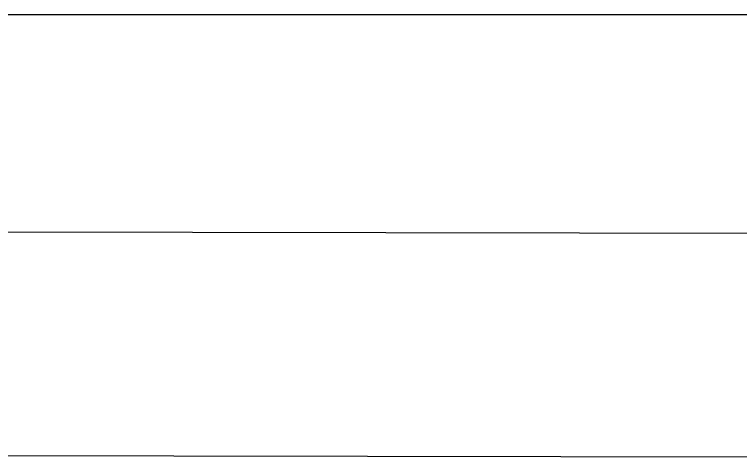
# Model space of a CAD drawing. Header units: metres. Extents: x -355 to -223, y 3 to 561.
# Drawn here: x -281.472 to -279.389, y 526.532 to 527.804 of the extents above; entities that cross this region are included whole.
import ezdxf

# ---------------------------------------------------------------- set-up
doc = ezdxf.new("R2010")
doc.units = ezdxf.units.M

# ---------------------------------------------------------------- blocks, each defined once
blk = doc.blocks.new('T2DPAA-T2D-C3S-RW-M2D-100010_dwg-40802999-DRG-2873035 - CONSTRUCTION SEQUENCE STAGE A9')
at = {"color": 254, "lineweight": 25, "true_color": 0xd0d0d0, "flags": 128}
for points in [[(31.0912, -584.9983), (31.9868, -588.3682), (33.2711, -593.2005), (33.7375, -594.9557)], [(30.5005, -585.1553), (31.3901, -588.5268), (32.6658, -593.3614), (33.1011, -595.0113)], [(29.88, -585.3201), (30.8978, -589.1774), (32.1735, -594.0119), (32.4521, -595.0681)]]:
    blk.add_lwpolyline(points, dxfattribs=at)
blk = doc.blocks.new('T2DPAA-T2D-PWC-RW-M2D-100010_RoadDesign_rvt-1-DRG-2873035 - CONSTRUCTION SEQUENCE STAGE A9')
at = {"color": 254, "lineweight": 25, "true_color": 0xd0d0d0, "rotation": 75.11694444444437}
blk.add_blockref('T2DPAA-T2D-C3S-RW-M2D-100010_dwg-40802999-DRG-2873035 - CONSTRUCTION SEQUENCE STAGE A9', (-1722.337, 648.0105), dxfattribs=at)

msp = doc.modelspace()

# ---------------------------------------------------------------- block references
at = {"lineweight": 5}
msp.add_blockref('T2DPAA-T2D-PWC-RW-M2D-100010_RoadDesign_rvt-1-DRG-2873035 - CONSTRUCTION SEQUENCE STAGE A9', (860.641, 0), dxfattribs=at)

doc.saveas('drawing.dxf')
